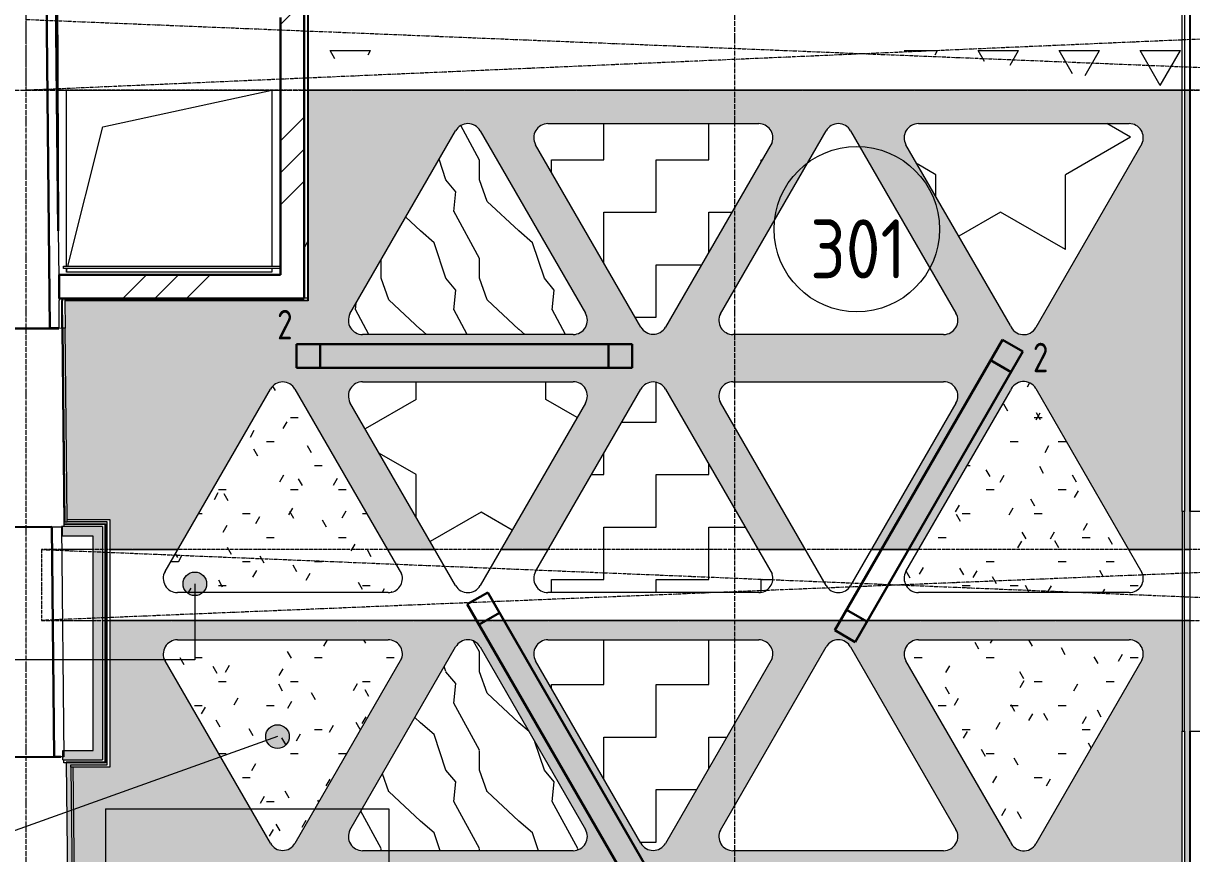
# Model space of a CAD drawing. Header units: millimetres. Extents: x -10438 to 68527, y -5058 to 44223.
# Drawn here: x -13 to 4934, y 5063 to 8579 of the extents above; entities that cross this region are included whole.
import ezdxf

# ---------------------------------------------------------------- set-up
doc = ezdxf.new("R2010")
doc.units = ezdxf.units.MM
for name, pattern in [('ADSK_Линия сетки', [25, 20, -2.5, 0, -2.5]), ('ADSK_Штрих_ш3 п1_5', [4.5, 3, -1.5]), ('ADSK_Штрихпунктирная 2 точки_ш15 п1_5 п1_5 п1_5', [19.5, 15, -1.5, 0, -1.5, 0, -1.5])]:
    doc.linetypes.add(name, pattern=pattern)
for name, color, linetype, lineweight in [('Аннотация', 7, 'Continuous', 20), ('Каркас', 7, 'Continuous', 18), ('Марки', 7, 'Continuous', 20), ('Марки помещений', 7, 'Continuous', 20), ('Обобщенные модели', 7, 'Continuous', 18), ('Оси', 7, 'Continuous', 9), ('Отметки', 7, 'Continuous', 9), ('Потолки', 7, 'Continuous', 9), ('Потолки штриховка', 7, 'Continuous', 9), ('Стены внутренние', 7, 'Continuous', 18), ('Стены наружные', 7, 'Continuous', 18), ('Стены несущие', 7, 'Continuous', 30), ('Стены отделка', 7, 'Continuous', 30), ('Стены штриховка', 7, 'Continuous', 9)]:
    doc.layers.add(name, color=color, linetype=linetype, lineweight=lineweight)
doc.layers.add('Линии', color=7, linetype='Continuous', lineweight=9, true_color=0x00a600)
doc.styles.add('GOST Common_1', font='GOST_Common.ttf', dxfattribs={"width": 0.9, "height": 250})
doc.styles.add('GOST Common_4', font='GOST_Common.ttf', dxfattribs={"width": 0.8, "height": 350})
pattern_1 = [(45, (0, 0), (-381.66, 381.66), []), (45, (134.94, 0), (0, 763.322), []), (45, (-134.94, 0), (0, 763.322), [])]
pattern_2 = [(0, (0, 0), (406.4, 101.6), [33.528, -271.272, 33.528, -271.272, -1625.6]), (0, (0, 0), (406.4, 101.6), [-609.6, 33.528, -576.072, 33.528, -271.272, -711.2]), (0, (0, 0), (406.4, 101.6), [-1524, 33.528, -169.672, 33.528, -474.472]), (120, (152.4, 50.8), (-291.1882, 301.1527), [33.528, -271.272, 33.528, -271.272, -1625.6]), (120, (152.4, 50.8), (-291.1882, 301.1527), [-609.6, 33.528, -576.072, 33.528, -271.272, -711.2]), (120, (152.4, 50.8), (-291.1882, 301.1527), [-1524, 33.528, -169.672, 33.528, -474.472]), (240, (203.2, 254), (-115.2118, -402.7527), [33.528, -271.272, 33.528, -271.272, -1625.6]), (240, (203.2, 254), (-115.2118, -402.7527), [-609.6, 33.528, -576.072, 33.528, -271.272, -711.2]), (240, (203.2, 254), (-115.2118, -402.7527), [-1524, 33.528, -169.672, 33.528, -474.472])]
pattern_3 = [(0, (0, 0), (222.25, 222.25), [222.25, -222.25]), (90, (222.25, 0), (-222.25, 222.25), [222.25, -222.25])]
pattern_4 = [(108.435, (108.29, 0), (-416.5009, 832.9995), [158.051, -1159.038]), (139.399, (58.31, 149.94), (-2499.01064, 2082.48679), [76.799, -3763.143]), (136.848, (416.5, 199.92), (-6247.540257, 5830.95774), [182.691, -8951.868]), (109.983, (283.22, 324.87), (-1249.49393, 3332.00266), [97.5, -4777.508]), (90, (249.9, 0), (-416.5, 416.5), [83.3, -333.2]), (118.443, (249.9, 83.3), (2915.50714, -5414.4963), [227.365, -11140.87]), (84.289, (141.61, 283.22), (-416.5263, -3748.49687), [83.716, -4102.058]), (129.806, (149.94, 366.52), (1666.0152, -2082.4865), [65.059, -3187.91])]

# ---------------------------------------------------------------- blocks, each defined once
blk = doc.blocks.new('GM_Отверстие прямоугольное _в плите_ - Отверстие-7235603-План потолков 3-го этажа')
at = {"layer": 'Обобщенные модели'}
for p, q in [((-435, -360), (-435, 385)), ((-435, 385), (435, 385)), ((-435, -360), (-435, 385)), ((-281, 231), (435, 385)), ((435, 385), (435, -360)), ((435, 385), (435, -360)), ((-428.75, -360), (-281, 231)), ((-435, -385), (-435, -370)), ((-435, -385), (-431.25, -370)), ((-435, -385), (-435, -370)), ((435, -385), (-435, -385)), ((435, -385), (-435, -385)), ((435, -370), (435, -385)), ((435, -370), (435, -385))]:
    blk.add_line(p, q, dxfattribs=at)
blk = doc.blocks.new('ADSK_Марка_Помещение_ОдноЗначение - Номер-159740-План потолков 3-го этажа')
at = {"layer": 'Марки помещений'}
blk.add_circle((0, 0), 3.5, dxfattribs=at)
blk = doc.blocks.new('ADSK_Марка_Потолок - ADSK_Марка и Смещение от уровня-155896-План потолков 2-го этажа')
at = {"layer": 'Марки'}
for p, q in [((-6, 4.5), (-6, 0)), ((-6, 4.5), (6, 4.5)), ((6, 4.5), (6, 0)), ((-6, 0), (6, 0))]:
    blk.add_line(p, q, dxfattribs=at)

msp = doc.modelspace()

# ---------------------------------------------------------------- hatches: boundary and pattern name
at = {"layer": 'Отметки'}
h = msp.add_hatch(color=256, dxfattribs=at)
edge = h.paths.add_edge_path()
edge.add_arc((713.373, 6205.398), 50, 0, 360)
h = msp.add_hatch(color=256, dxfattribs=at)
edge = h.paths.add_edge_path()
edge.add_arc((1063.274, 5558.596), 50, 0, 360)
at = {"layer": 'Потолки штриховка', "lineweight": 18, "true_color": 0x787878}
h = msp.add_hatch(dxfattribs=at)
h.set_pattern_fill('FP_51', color=8, style=0, pattern_type=2)
h.set_pattern_definition([(60, (0, 0), (-171.45, 296.96), [171.45, -171.45]), (120, (0, 0), (-342.9, 6e-05), [171.45, -171.45]), (0, (-85.72, 148.48), (171.45, 296.96), [171.45, -171.45])])
h.paths.add_polyline_path([(4926.531, 8296.656), (4926.531, 8595), (4903.531, 8595), (4903.531, 8299.83)])
h.paths.add_polyline_path([(4893.531, 8301.211), (4893.531, 8595), (2764.835, 8595), (4731.832, 8323.527)])
h.paths.add_polyline_path([(1192.865, 8415.849), (2764.835, 8595), (1192.865, 8595), (1192.865, 8593.645)])
at = {"layer": 'Потолки штриховка', "lineweight": 18}
h = msp.add_hatch(dxfattribs=at)
h.set_pattern_fill('FP_24', color=256, style=0, pattern_type=2)
h.set_pattern_definition([(0, (0, 762), (762, 76.2), [7.62, -373.38, 7.62, -373.38]), (0, (76.2, 91.44), (762, 76.2), [7.62, -220.98, 7.62, -525.78]), (0, (152.4, 106.68), (762, 76.2), [7.62, -68.58, 7.62, -678.18]), (0, (457.2, 60.96), (762, 76.2), [7.62, -220.98, 7.62, -525.78]), (0, (533.4, 45.72), (762, 76.2), [7.62, -68.58, 7.62, -678.18])])
h.paths.add_polyline_path([(4928.531, 551.098), (4926.531, 553.098), (4926.531, 551.098)])
h.paths.add_polyline_path([(221.227, 553.098), (239.105, 553.098), (239.074, 556.098), (221.073, 556.098), (221.103, 553.098)])
h.paths.add_polyline_path([(1118.16, 553.098), (4893.531, 553.098), (4893.263, 556.098), (249.074, 556.098), (249.229, 553.098), (1033.325, 553.098)])
h.paths.add_polyline_path([(4903.531, 553.098), (4926.531, 553.098), (4926.531, 1644.358), (4903.531, 1644.358), (4903.531, 556.098)])
h.paths.add_polyline_path([(221.227, 566.098), (238.97, 566.098), (227.835, 1644.358), (209.833, 1644.358), (220.969, 566.098)])
h.paths.add_polyline_path([(1118.16, 566.098), (4893.531, 566.098), (4893.531, 1644.358), (237.835, 1644.358), (249.229, 566.098), (1092.273, 566.098)])
h.paths.add_polyline_path([(4224.766, 703.005), (4206.307, 705.499), (4192.035, 711.615), (4180.035, 720.966), (4170.838, 732.965), (4166.03, 742.234), (3723.965, 1507.316), (3718.282, 1521.809), (3717.125, 1541.529), (3718.752, 1552.679), (3724.873, 1566.993), (3734.459, 1579.259), (3746.869, 1588.657), (3761.274, 1594.56), (3776.71, 1596.573), (4669.076, 1596.573), (4683.991, 1594.689), (4697.97, 1589.156), (4710.292, 1580.129), (4719.719, 1568.738), (4726.124, 1555.137), (4728.945, 1540.37), (4728.006, 1525.366), (4723.366, 1511.066), (4271.191, 728.862), (4265.197, 720.966), (4253.388, 711.615), (4239.621, 705.499)])
h.paths.add_polyline_path([(2315.083, 703.653), (1423.28, 703.69), (1408.099, 705.642), (1393.907, 711.373), (1381.627, 720.508), (1370.951, 734.935), (1365.824, 746.433), (1363.33, 761.534), (1364.738, 776.775), (1372.058, 794.802), (1817.461, 1566.564), (1825.78, 1577.741), (1840.895, 1588.93), (1848.903, 1592.953), (1862.461, 1596.167), (1876.394, 1596.167), (1889.952, 1592.953), (1902.403, 1586.699), (1913.076, 1577.741), (1925.365, 1559.683), (2367.234, 793.965), (2373.247, 779.443), (2375.296, 763.859), (2373.243, 748.277), (2367.227, 733.756), (2357.658, 721.287), (2345.188, 711.72), (2330.666, 705.705), (2315.359, 703.69)])
h.paths.add_polyline_path([(3883.544, 703.653), (2991.741, 703.69), (2976.56, 705.642), (2962.368, 711.373), (2950.088, 720.508), (2939.413, 734.935), (2934.285, 746.433), (2931.791, 761.534), (2934.285, 779.766), (2940.036, 793.965), (3385.922, 1566.564), (3394.241, 1577.741), (3404.914, 1586.699), (3417.364, 1592.953), (3430.922, 1596.167), (3444.856, 1596.167), (3458.413, 1592.953), (3470.864, 1586.699), (3481.537, 1577.741), (3489.855, 1566.564), (3935.695, 793.965), (3941.708, 779.443), (3943.757, 763.859), (3941.704, 748.277), (3935.688, 733.756), (3926.119, 721.287), (3913.649, 711.72), (3899.127, 705.705), (3883.821, 703.69)])
h.paths.add_polyline_path([(1092.273, 705.103), (1078.312, 705.132), (1064.735, 708.387), (1052.279, 714.691), (1041.616, 723.703), (1033.325, 734.935), (587.042, 1507.316), (581.36, 1521.809), (580.203, 1541.529), (581.829, 1552.679), (587.95, 1566.993), (597.536, 1579.259), (609.946, 1588.657), (624.351, 1594.56), (639.788, 1596.573), (1532.154, 1596.573), (1546.292, 1594.883), (1559.635, 1589.908), (1571.428, 1581.929), (1581.009, 1571.395), (1588.854, 1555.111), (1591.616, 1541.529), (1591.873, 1530.911), (1588.854, 1516.996), (1137.383, 734.719), (1129.045, 723.521), (1118.16, 714.461), (1105.862, 708.301)])
h.paths.add_polyline_path([(2660.734, 705.103), (2646.773, 705.132), (2633.197, 708.387), (2620.74, 714.691), (2610.077, 723.703), (2601.786, 734.935), (2155.504, 1507.316), (2149.821, 1521.809), (2148.664, 1541.529), (2150.29, 1552.679), (2156.411, 1566.993), (2165.997, 1579.259), (2178.408, 1588.657), (2192.813, 1594.56), (2208.249, 1596.573), (3100.615, 1596.573), (3114.754, 1594.883), (3128.096, 1589.908), (3139.889, 1581.929), (3149.47, 1571.395), (3157.315, 1555.111), (3160.077, 1541.529), (3160.335, 1530.911), (3156.299, 1515.234), (2705.844, 734.719), (2697.506, 723.521), (2686.806, 714.553), (2674.323, 708.301)])
h.paths.add_polyline_path([(3647.731, 1944.358), (3757.783, 1944.358), (4172.966, 2664.283), (4183.014, 2675.506), (4195.541, 2683.873), (4209.757, 2688.855), (4224.766, 2690.14), (4239.621, 2687.646), (4253.388, 2681.531), (4265.197, 2672.179), (4274.305, 2660.181), (4687.424, 1944.358), (4893.531, 1944.358), (4893.531, 3725.533), (4728.903, 3725.533), (4728.006, 3711.204), (4723.366, 3696.904), (4271.191, 2914.701), (4265.197, 2906.805), (4253.388, 2897.453), (4239.621, 2891.337), (4224.766, 2888.844), (4206.307, 2891.337), (4192.035, 2897.453), (4180.035, 2906.805), (4170.838, 2918.803), (4166.03, 2928.072), (3723.965, 3693.155), (3718.282, 3707.648), (3716.505, 3725.533), (3505.361, 3725.533), (3935.695, 2979.803), (3941.708, 2965.281), (3943.757, 2949.698), (3941.704, 2934.115), (3935.688, 2919.595), (3926.119, 2907.126), (3913.649, 2897.558), (3899.127, 2891.544), (3883.544, 2889.492), (2991.741, 2889.528), (2976.56, 2891.481), (2962.368, 2897.211), (2950.088, 2906.347), (2939.413, 2920.774), (2934.285, 2932.271), (2931.791, 2947.372), (2934.285, 2965.605), (2940.036, 2979.803), (3370.415, 3725.533), (3160.122, 3725.533), (3160.335, 3716.75), (3157.315, 3702.834), (2705.844, 2920.557), (2697.506, 2909.36), (2686.806, 2900.392), (2674.323, 2894.14), (2660.734, 2890.942), (2646.773, 2890.971), (2633.197, 2894.225), (2620.74, 2900.529), (2610.077, 2909.541), (2601.786, 2920.774), (2155.504, 3693.155), (2149.821, 3707.648), (2147.765, 3725.533), (1936.9, 3725.533), (2367.234, 2979.803), (2373.247, 2965.281), (2375.296, 2949.698), (2373.243, 2934.115), (2367.227, 2919.595), (2357.658, 2907.126), (2345.188, 2897.558), (2330.666, 2891.544), (2315.083, 2889.492), (1423.28, 2889.528), (1408.099, 2891.481), (1393.907, 2897.211), (1381.627, 2906.347), (1370.951, 2920.774), (1365.824, 2932.271), (1363.33, 2947.372), (1364.738, 2962.613), (1369.958, 2977.001), (1801.954, 3725.533), (1591.66, 3725.533), (1591.873, 3716.75), (1588.854, 3702.834), (1137.383, 2920.557), (1129.045, 2909.36), (1118.16, 2900.299), (1105.862, 2894.14), (1092.273, 2890.942), (1078.312, 2890.971), (1064.735, 2894.225), (1052.279, 2900.529), (1041.616, 2909.541), (1030.531, 2925.609), (587.042, 3693.155), (581.36, 3707.648), (579.582, 3725.533), (216.341, 3725.533), (225.771, 2812.499), (352.429, 2812.499), (352.429, 1944.358), (620.861, 1944.358), (1033.485, 2658.426), (1041.616, 2669.442), (1052.279, 2678.454), (1064.735, 2684.758), (1078.312, 2688.013), (1092.273, 2688.042), (1105.862, 2684.844), (1118.509, 2678.454), (1129.045, 2669.624), (1140.812, 2652.484), (1549.489, 1944.358), (1749.489, 1944.358), (1369.958, 2601.983), (1364.738, 2616.371), (1363.33, 2631.611), (1365.824, 2646.713), (1372.058, 2660.691), (1381.627, 2672.637), (1393.907, 2681.772), (1408.099, 2687.503), (1423.28, 2689.492), (2315.083, 2689.491), (2330.666, 2687.44), (2345.188, 2681.425), (2357.658, 2671.858), (2367.715, 2658.21), (2373.247, 2644.839), (2375.296, 2629.286), (2373.243, 2613.693), (2367.269, 2599.161), (1989.366, 1944.358), (2189.322, 1944.358), (2601.946, 2658.426), (2610.077, 2669.442), (2620.74, 2678.454), (2633.553, 2684.844), (2646.773, 2688.013), (2660.734, 2688.042), (2674.494, 2684.758), (2686.806, 2678.592), (2697.506, 2669.624), (2709.274, 2652.484), (3117.95, 1944.358), (3317.95, 1944.358), (2938.419, 2601.983), (2933.199, 2616.371), (2931.791, 2631.611), (2934.285, 2646.713), (2940.519, 2660.691), (2950.088, 2672.637), (2962.368, 2681.772), (2976.56, 2687.503), (2991.741, 2689.492), (3883.544, 2689.491), (3899.127, 2687.44), (3913.649, 2681.425), (3926.119, 2671.858), (3935.73, 2659.287), (3941.708, 2644.839), (3943.757, 2629.286), (3941.708, 2613.703), (3935.73, 2599.161), (3557.827, 1944.358)])
h.paths.add_polyline_path([(342.429, 1944.358), (342.429, 2802.499), (215.874, 2802.499), (206.341, 3725.533), (188.34, 3725.533), (197.955, 2794.499), (332.429, 2794.499), (332.429, 2792.499), (334.429, 2792.499), (334.429, 1944.358)])
h.paths.add_polyline_path([(4903.531, 1944.358), (4926.531, 1944.358), (4926.531, 3725.533), (4903.531, 3725.533), (4903.531, 1959.626)])
h.paths.add_polyline_path([(1840.895, 4050.533), (2149.057, 4050.533), (2149.821, 4057.174), (2155.504, 4071.667), (2601.946, 4844.265), (2610.077, 4855.281), (2621.012, 4864.43), (2633.197, 4870.597), (2646.773, 4873.852), (2660.734, 4873.881), (2674.323, 4870.683), (2686.806, 4864.43), (2697.506, 4855.463), (2705.969, 4844.048), (3157.315, 4061.988), (3160.335, 4050.533), (3363.926, 4050.533), (2938.419, 4787.821), (2933.199, 4802.209), (2931.791, 4817.45), (2934.285, 4832.551), (2940.519, 4846.529), (2950.088, 4858.475), (2962.368, 4867.611), (2976.56, 4873.341), (2991.741, 4875.33), (3883.544, 4875.33), (3900.401, 4872.751), (3913.649, 4867.264), (3926.119, 4857.696), (3935.73, 4845.125), (3941.708, 4830.677), (3943.757, 4815.124), (3941.708, 4799.541), (3935.73, 4784.999), (3511.852, 4050.533), (3717.519, 4050.533), (3718.282, 4057.174), (3723.965, 4071.667), (4172.966, 4850.122), (4183.014, 4861.345), (4195.541, 4869.711), (4209.757, 4874.694), (4224.766, 4875.979), (4239.621, 4873.485), (4253.388, 4867.369), (4265.197, 4858.017), (4274.305, 4846.019), (4723.366, 4067.918), (4728.945, 4050.533), (4893.531, 4050.533), (4893.531, 6050.533), (352.891, 6050.533), (352.891, 5429.534), (198.743, 5429.534), (212.985, 4050.533), (580.596, 4050.533), (581.36, 4057.174), (587.042, 4071.667), (1033.485, 4844.265), (1041.616, 4855.281), (1052.279, 4864.293), (1064.735, 4870.597), (1078.312, 4873.852), (1092.273, 4873.881), (1105.862, 4870.683), (1118.345, 4864.43), (1129.045, 4855.463), (1137.508, 4844.048), (1588.854, 4061.988), (1591.873, 4050.533)])
h.paths.add_polyline_path([(202.984, 4050.533), (188.743, 5439.534), (342.891, 5439.534), (342.891, 6050.533), (334.891, 6050.533), (334.891, 5449.534), (332.891, 5449.534), (332.891, 5447.534), (170.556, 5447.534), (184.983, 4050.533), (196.975, 4050.533)])
h.paths.add_polyline_path([(4926.531, 4050.533), (4926.531, 6050.533), (4903.531, 6050.533), (4903.531, 4050.533)])
h.paths.add_polyline_path([(4224.766, 5074.682), (4206.307, 5077.176), (4192.035, 5083.292), (4180.035, 5092.643), (4170.838, 5104.642), (4166.03, 5113.911), (3723.965, 5878.993), (3718.191, 5894.278), (3716.505, 5908.952), (3718.752, 5924.356), (3724.873, 5938.67), (3734.459, 5950.936), (3746.869, 5960.334), (3761.274, 5966.237), (3776.71, 5968.25), (4669.076, 5968.25), (4683.991, 5966.366), (4697.97, 5960.833), (4710.134, 5951.998), (4719.719, 5940.416), (4726.124, 5926.814), (4728.945, 5912.047), (4728.006, 5897.043), (4723.366, 5882.743), (4271.191, 5100.539), (4265.197, 5092.643), (4253.388, 5083.292), (4239.621, 5077.176)])
h.paths.add_polyline_path([(2315.083, 5075.33), (1423.28, 5075.367), (1408.099, 5077.319), (1393.907, 5083.05), (1381.627, 5092.185), (1370.951, 5106.612), (1365.824, 5118.11), (1363.33, 5133.211), (1365.824, 5151.443), (1371.575, 5165.642), (1817.461, 5938.241), (1825.78, 5949.418), (1840.895, 5960.607), (1848.903, 5964.63), (1862.461, 5967.844), (1876.394, 5967.844), (1889.952, 5964.63), (1902.403, 5958.376), (1913.076, 5949.418), (1925.365, 5931.36), (2367.234, 5165.642), (2373.247, 5151.12), (2375.296, 5135.536), (2373.243, 5119.954), (2367.227, 5105.433), (2357.658, 5092.964), (2345.188, 5083.397), (2330.666, 5077.382), (2315.359, 5075.367)])
h.paths.add_polyline_path([(3883.544, 5075.33), (2991.741, 5075.367), (2976.56, 5077.319), (2962.368, 5083.05), (2950.088, 5092.185), (2940.519, 5104.131), (2934.285, 5118.11), (2931.791, 5133.211), (2934.285, 5151.443), (2938.419, 5162.84), (3385.922, 5938.241), (3394.241, 5949.418), (3408.812, 5960.334), (3417.364, 5964.63), (3430.922, 5967.844), (3444.856, 5967.844), (3458.413, 5964.63), (3470.864, 5958.376), (3481.537, 5949.418), (3493.826, 5931.36), (3935.695, 5165.642), (3941.708, 5151.12), (3943.757, 5135.536), (3941.704, 5119.954), (3935.688, 5105.433), (3926.119, 5092.964), (3913.649, 5083.397), (3899.127, 5077.382), (3883.821, 5075.367)])
h.paths.add_polyline_path([(1092.273, 5076.78), (1078.312, 5076.809), (1064.735, 5080.064), (1052.279, 5086.368), (1041.616, 5095.38), (1033.325, 5106.612), (587.042, 5878.993), (581.36, 5893.486), (579.582, 5908.952), (581.829, 5924.356), (587.95, 5938.67), (597.536, 5950.936), (609.946, 5960.334), (624.351, 5966.237), (639.788, 5968.25), (1532.154, 5968.25), (1546.292, 5966.56), (1559.635, 5961.585), (1571.428, 5953.606), (1581.009, 5943.072), (1588.854, 5926.788), (1591.528, 5916.823), (1591.873, 5902.588), (1587.837, 5886.911), (1137.383, 5106.396), (1129.045, 5095.198), (1118.16, 5086.138), (1105.862, 5079.978), (1092.396, 5076.809)])
h.paths.add_polyline_path([(2660.734, 5076.78), (2646.773, 5076.809), (2633.197, 5080.064), (2620.74, 5086.368), (2610.077, 5095.38), (2601.786, 5106.612), (2155.504, 5878.993), (2149.821, 5893.486), (2148.043, 5908.952), (2150.29, 5924.356), (2156.411, 5938.67), (2165.997, 5950.936), (2178.408, 5960.334), (2192.813, 5966.237), (2208.249, 5968.25), (3100.615, 5968.25), (3114.754, 5966.56), (3128.096, 5961.585), (3139.889, 5953.606), (3149.47, 5943.072), (3157.315, 5926.788), (3159.989, 5916.823), (3159.989, 5900.996), (3157.315, 5888.673), (2705.844, 5106.396), (2697.506, 5095.198), (2686.806, 5086.23), (2674.323, 5079.978), (2660.857, 5076.809)])
h.paths.add_polyline_path([(1729.58, 6350.533), (1369.958, 6973.66), (1364.738, 6988.048), (1363.33, 7003.288), (1365.824, 7018.39), (1372.058, 7032.368), (1381.627, 7044.314), (1393.907, 7053.449), (1408.099, 7059.18), (1423.28, 7061.169), (2315.082, 7061.169), (2330.666, 7059.117), (2345.188, 7053.103), (2357.658, 7043.535), (2367.715, 7029.887), (2373.247, 7016.516), (2375.296, 7000.963), (2373.243, 6985.37), (2367.269, 6970.838), (2009.276, 6350.533), (2209.255, 6350.533), (2601.946, 7030.103), (2610.077, 7041.119), (2621.012, 7050.269), (2633.197, 7056.435), (2646.773, 7059.69), (2660.857, 7059.69), (2674.494, 7056.435), (2686.97, 7050.131), (2697.506, 7041.301), (2709.274, 7024.161), (3098.041, 6350.533), (3298.041, 6350.533), (2938.419, 6973.66), (2933.199, 6988.048), (2931.791, 7003.288), (2934.285, 7018.39), (2940.519, 7032.368), (2950.088, 7044.314), (2962.368, 7053.449), (2976.56, 7059.18), (2991.741, 7061.169), (3883.543, 7061.169), (3899.127, 7059.117), (3913.649, 7053.103), (3926.119, 7043.535), (3935.73, 7030.964), (3941.708, 7016.516), (3943.757, 7000.963), (3941.708, 6985.38), (3935.695, 6970.778), (3577.737, 6350.533), (3777.716, 6350.533), (4172.966, 7035.96), (4183.014, 7047.183), (4195.541, 7055.55), (4209.757, 7060.532), (4224.766, 7061.817), (4239.621, 7059.323), (4253.388, 7053.208), (4265.197, 7043.856), (4274.305, 7031.858), (4667.514, 6350.533), (4893.531, 6350.533), (4893.531, 8295), (1192.865, 8295), (1192.865, 7405), (1190.865, 7405), (1190.865, 7403), (163.361, 7403), (173.023, 6477.445), (352.891, 6477.445), (352.891, 6350.533), (640.794, 6350.533), (1033.485, 7030.103), (1041.616, 7041.119), (1052.55, 7050.269), (1064.735, 7056.435), (1078.312, 7059.69), (1092.396, 7059.69), (1105.862, 7056.521), (1118.509, 7050.131), (1129.045, 7041.301), (1140.812, 7024.161), (1529.58, 6350.533), (1588.854, 6350.533)])
h.paths.add_polyline_path([(342.891, 6350.533), (342.891, 6467.445), (163.023, 6467.445), (153.237, 7403), (150.361, 7403), (160.229, 6459.445), (332.891, 6458.772), (332.891, 6457.445), (334.891, 6457.445), (334.891, 6350.533)])
h.paths.add_polyline_path([(4903.531, 6350.533), (4926.531, 6350.533), (4926.531, 8295), (4903.531, 8295), (4903.531, 6360.421)])
h.paths.add_polyline_path([(4224.766, 7260.521), (4206.307, 7263.014), (4192.035, 7269.13), (4180.035, 7278.482), (4170.838, 7290.48), (4166.03, 7299.749), (3723.965, 8064.832), (3718.282, 8079.325), (3716.505, 8094.791), (3718.752, 8110.195), (3724.873, 8124.508), (3734.459, 8136.774), (3746.869, 8146.172), (3761.274, 8152.075), (3776.71, 8154.088), (4669.076, 8154.088), (4683.991, 8152.204), (4697.97, 8146.671), (4710.134, 8137.836), (4719.719, 8126.254), (4726.124, 8112.652), (4728.945, 8097.886), (4728.006, 8082.881), (4723.366, 8068.581), (4271.191, 7286.378), (4265.197, 7278.482), (4253.388, 7269.13), (4239.621, 7263.014)])
h.paths.add_polyline_path([(3883.544, 7261.169), (2991.741, 7261.205), (2976.56, 7263.158), (2962.368, 7268.888), (2950.088, 7278.024), (2939.413, 7292.451), (2934.285, 7303.948), (2931.791, 7319.049), (2933.199, 7334.29), (2940.036, 7351.48), (3385.922, 8124.079), (3394.241, 8135.257), (3404.914, 8144.214), (3417.364, 8150.469), (3430.922, 8153.682), (3444.856, 8153.682), (3458.413, 8150.469), (3470.864, 8144.214), (3481.537, 8135.257), (3493.826, 8117.198), (3935.695, 7351.48), (3941.708, 7336.958), (3943.757, 7321.375), (3941.704, 7305.792), (3935.688, 7291.272), (3926.119, 7278.803), (3913.649, 7269.235), (3899.127, 7263.221), (3883.821, 7261.205)])
h.paths.add_polyline_path([(2315.083, 7261.169), (1423.28, 7261.205), (1408.099, 7263.158), (1393.907, 7268.888), (1381.627, 7278.024), (1372.058, 7289.97), (1365.824, 7303.948), (1363.33, 7319.049), (1364.738, 7334.29), (1369.958, 7348.678), (1817.461, 8124.079), (1825.78, 8135.257), (1840.895, 8146.446), (1851.612, 8151.111), (1862.461, 8153.682), (1876.394, 8153.682), (1889.952, 8150.469), (1902.403, 8144.214), (1913.076, 8135.257), (1925.365, 8117.198), (2367.234, 7351.48), (2373.247, 7336.958), (2375.296, 7321.375), (2373.243, 7305.792), (2367.227, 7291.272), (2357.658, 7278.803), (2345.188, 7269.235), (2330.666, 7263.221), (2315.359, 7261.205)])
h.paths.add_polyline_path([(2660.734, 7262.619), (2646.773, 7262.648), (2633.197, 7265.902), (2620.74, 7272.206), (2610.077, 7281.218), (2601.786, 7292.451), (2155.504, 8064.832), (2149.821, 8079.325), (2148.043, 8094.791), (2150.29, 8110.195), (2156.411, 8124.508), (2165.997, 8136.774), (2178.408, 8146.172), (2192.813, 8152.075), (2208.249, 8154.088), (3100.615, 8154.088), (3114.754, 8152.398), (3128.096, 8147.423), (3139.889, 8139.444), (3149.47, 8128.91), (3157.315, 8112.626), (3159.989, 8102.662), (3160.335, 8088.427), (3157.315, 8074.511), (2705.844, 7292.234), (2697.506, 7281.037), (2686.806, 7272.069), (2674.323, 7265.817), (2660.857, 7262.648)])
h.paths.add_polyline_path([(148.36, 7403), (149.556, 7403.796), (148.34, 7405)])
h = msp.add_hatch(dxfattribs=at)
h.set_pattern_fill('FP_61', color=256, style=0, pattern_type=2)
h.set_pattern_definition(pattern_4)
h.paths.add_polyline_path([(2315.083, 7261.169), (2330.666, 7263.221), (2345.188, 7269.235), (2357.658, 7278.803), (2367.715, 7292.451), (2373.247, 7305.822), (2375.296, 7321.375), (2373.247, 7336.958), (2367.234, 7351.48), (1921.394, 8124.079), (1913.076, 8135.257), (1902.403, 8144.214), (1889.952, 8150.469), (1876.394, 8153.682), (1862.461, 8153.682), (1848.903, 8150.469), (1836.452, 8144.214), (1825.78, 8135.257), (1817.461, 8124.079), (1369.958, 7348.678), (1364.738, 7334.29), (1363.33, 7319.049), (1365.824, 7303.948), (1372.058, 7289.97), (1381.627, 7278.024), (1393.907, 7268.888), (1408.099, 7263.158), (1423.28, 7261.205), (1840.895, 7261.188)])
h = msp.add_hatch(dxfattribs=at)
h.set_pattern_fill('FP_65', color=256, style=0, pattern_type=2)
h.set_pattern_definition(pattern_3)
h.paths.add_polyline_path([(2660.734, 7262.619), (2674.323, 7265.817), (2686.806, 7272.069), (2697.506, 7281.037), (2705.969, 7292.451), (3157.315, 8074.511), (3160.335, 8088.427), (3159.989, 8102.662), (3156.299, 8116.415), (3149.47, 8128.91), (3139.889, 8139.444), (3128.096, 8147.423), (3114.754, 8152.398), (3100.615, 8154.088), (2208.249, 8154.088), (2192.813, 8152.075), (2178.408, 8146.172), (2165.997, 8136.774), (2155.504, 8122.385), (2149.821, 8106.975), (2148.043, 8094.791), (2149.821, 8079.325), (2155.504, 8064.832), (2601.946, 7292.234), (2610.293, 7281.037), (2620.74, 7272.206), (2633.553, 7265.817), (2646.773, 7262.648)])
h = msp.add_hatch(dxfattribs=at)
h.set_pattern_fill('STARS', color=256, scale=100, angle=90, style=0)
h.paths.add_polyline_path([(4224.766, 7260.521), (4239.621, 7263.014), (4253.388, 7269.13), (4265.197, 7278.482), (4274.305, 7290.48), (4723.366, 8068.581), (4728.006, 8082.881), (4728.945, 8097.886), (4726.124, 8112.652), (4719.719, 8126.254), (4710.134, 8137.836), (4697.97, 8146.671), (4683.991, 8152.204), (4669.076, 8154.088), (3776.71, 8154.088), (3761.274, 8152.075), (3746.869, 8146.172), (3734.459, 8136.774), (3723.965, 8122.385), (3718.282, 8106.975), (3716.505, 8094.791), (3718.282, 8079.325), (3723.965, 8064.832), (4172.966, 7286.378), (4183.014, 7275.155), (4195.541, 7266.788), (4209.757, 7261.805)])
h = msp.add_hatch(dxfattribs=at)
h.set_pattern_fill('FP_44', color=256, style=0, pattern_type=2)
h.set_pattern_definition(pattern_2)
h.paths.add_polyline_path([(1532.154, 6168.25), (1546.292, 6169.94), (1559.635, 6174.914), (1571.428, 6182.894), (1581.009, 6193.428), (1588.854, 6209.711), (1591.528, 6219.676), (1591.873, 6233.911), (1588.854, 6247.827), (1137.383, 7030.103), (1129.045, 7041.301), (1118.16, 7050.361), (1105.862, 7056.521), (1092.273, 7059.719), (1078.312, 7059.69), (1064.735, 7056.435), (1052.279, 7050.131), (1041.616, 7041.119), (1033.325, 7029.887), (587.042, 6257.506), (581.36, 6243.013), (579.582, 6227.547), (581.829, 6212.143), (587.95, 6197.829), (597.536, 6185.564), (609.946, 6176.165), (624.351, 6170.263), (639.788, 6168.25), (1423.28, 6168.25)])
h = msp.add_hatch(dxfattribs=at)
h.set_pattern_fill('STARS', color=256, scale=100, angle=90, style=0)
h.paths.add_polyline_path([(1862.461, 6168.655), (1876.394, 6168.655), (1889.952, 6171.869), (1902.403, 6178.123), (1913.076, 6187.081), (1921.394, 6198.258), (2367.269, 6970.838), (2373.247, 6985.38), (2375.296, 7000.963), (2373.243, 7016.546), (2367.227, 7031.066), (2357.658, 7043.535), (2345.188, 7053.103), (2330.666, 7059.117), (2315.083, 7061.168), (1423.28, 7061.169), (1408.099, 7059.18), (1393.907, 7053.449), (1381.627, 7044.314), (1370.951, 7029.887), (1365.824, 7018.39), (1363.33, 7003.288), (1364.738, 6988.048), (1369.958, 6973.66), (1817.461, 6198.258), (1825.78, 6187.081), (1840.895, 6175.892), (1848.903, 6171.869)])
h = msp.add_hatch(dxfattribs=at)
h.set_pattern_fill('FP_45', color=256, style=0, pattern_type=2)
h.set_pattern_definition(pattern_3)
h.paths.add_polyline_path([(3100.615, 6168.25), (3114.754, 6169.94), (3128.096, 6174.914), (3139.889, 6182.894), (3149.47, 6193.428), (3157.315, 6209.711), (3159.989, 6219.676), (3159.989, 6235.503), (3157.315, 6247.827), (2705.844, 7030.103), (2697.506, 7041.301), (2686.806, 7050.269), (2674.323, 7056.521), (2660.734, 7059.719), (2646.773, 7059.69), (2633.197, 7056.435), (2620.74, 7050.131), (2610.077, 7041.119), (2601.786, 7029.887), (2155.504, 6257.506), (2149.821, 6243.013), (2148.043, 6227.547), (2150.29, 6212.143), (2156.411, 6197.829), (2165.997, 6185.564), (2178.408, 6176.165), (2192.813, 6170.263), (2208.249, 6168.25), (2991.741, 6168.25)])
h = msp.add_hatch(dxfattribs=at)
h.set_pattern_fill('FP_64', color=256, style=0, pattern_type=2)
h.set_pattern_definition(pattern_2)
h.paths.add_polyline_path([(4669.076, 6168.25), (4683.991, 6170.133), (4697.97, 6175.667), (4710.134, 6184.502), (4719.719, 6196.084), (4726.124, 6209.685), (4728.945, 6224.452), (4728.006, 6239.457), (4723.366, 6253.757), (4274.305, 7031.858), (4265.197, 7043.856), (4253.388, 7053.208), (4239.621, 7059.323), (4224.766, 7061.817), (4209.757, 7060.532), (4195.541, 7055.55), (4183.014, 7047.183), (4170.838, 7031.858), (4166.03, 7022.588), (3723.965, 6257.506), (3718.282, 6243.013), (3716.505, 6227.547), (3718.752, 6212.143), (3724.873, 6197.829), (3734.459, 6185.564), (3746.869, 6176.165), (3761.274, 6170.263), (3776.71, 6168.25), (4009.098, 6168.25)])
h = msp.add_hatch(dxfattribs=at)
h.set_pattern_fill('FP_64', color=256, style=0, pattern_type=2)
h.set_pattern_definition(pattern_2)
h.paths.add_polyline_path([(1092.273, 5076.78), (1106.033, 5080.064), (1118.345, 5086.23), (1129.336, 5095.59), (1137.508, 5106.612), (1588.854, 5888.673), (1591.873, 5902.588), (1591.528, 5916.823), (1587.837, 5930.576), (1581.009, 5943.072), (1571.428, 5953.606), (1559.635, 5961.585), (1546.292, 5966.56), (1532.154, 5968.25), (639.788, 5968.25), (624.351, 5966.237), (609.946, 5960.334), (597.536, 5950.936), (587.042, 5936.547), (581.36, 5921.137), (579.582, 5908.952), (581.36, 5893.486), (587.042, 5878.993), (1033.485, 5106.396), (1041.616, 5095.38), (1052.279, 5086.368), (1064.735, 5080.064), (1078.312, 5076.809)])
h = msp.add_hatch(dxfattribs=at)
h.set_pattern_fill('FP_61', color=256, style=0, pattern_type=2)
h.set_pattern_definition(pattern_4)
h.paths.add_polyline_path([(2315.083, 5075.33), (2330.666, 5077.382), (2345.188, 5083.397), (2357.658, 5092.964), (2367.715, 5106.612), (2373.247, 5119.984), (2375.296, 5135.536), (2373.247, 5151.12), (2367.234, 5165.642), (1921.394, 5938.241), (1913.076, 5949.418), (1902.403, 5958.376), (1889.952, 5964.63), (1876.394, 5967.844), (1862.461, 5967.844), (1848.903, 5964.63), (1836.452, 5958.376), (1825.78, 5949.418), (1817.461, 5938.241), (1369.958, 5162.84), (1364.738, 5148.452), (1363.33, 5133.211), (1365.824, 5118.11), (1372.058, 5104.131), (1381.627, 5092.185), (1393.907, 5083.05), (1408.099, 5077.319), (1423.28, 5075.367), (2208.249, 5075.335)])
h = msp.add_hatch(dxfattribs=at)
h.set_pattern_fill('FP_45', color=256, style=0, pattern_type=2)
h.set_pattern_definition(pattern_3)
h.paths.add_polyline_path([(2660.734, 5076.78), (2674.323, 5079.978), (2686.806, 5086.23), (2697.506, 5095.198), (2705.969, 5106.612), (3157.315, 5888.673), (3160.335, 5902.588), (3159.989, 5916.823), (3156.299, 5930.576), (3149.47, 5943.072), (3139.889, 5953.606), (3128.096, 5961.585), (3114.754, 5966.56), (3100.615, 5968.25), (2208.249, 5968.25), (2192.813, 5966.237), (2178.408, 5960.334), (2165.997, 5950.936), (2155.504, 5936.547), (2150.29, 5924.356), (2148.043, 5908.952), (2149.821, 5893.486), (2155.504, 5878.993), (2601.946, 5106.396), (2610.077, 5095.38), (2620.74, 5086.368), (2633.197, 5080.064), (2646.773, 5076.809)])
h = msp.add_hatch(dxfattribs=at)
h.set_pattern_fill('FP_47', color=256, style=0, pattern_type=2)
h.set_pattern_definition(pattern_2)
h.paths.add_polyline_path([(4224.766, 5074.682), (4239.621, 5077.176), (4253.388, 5083.292), (4265.197, 5092.643), (4274.305, 5104.642), (4723.366, 5882.743), (4728.006, 5897.043), (4728.945, 5912.047), (4726.124, 5926.814), (4719.719, 5940.416), (4710.134, 5951.998), (4697.97, 5960.833), (4683.991, 5966.366), (4669.076, 5968.25), (3776.71, 5968.25), (3761.274, 5966.237), (3746.869, 5960.334), (3734.459, 5950.936), (3723.965, 5936.547), (3718.282, 5921.137), (3716.505, 5908.952), (3718.282, 5893.486), (3723.965, 5878.993), (4172.966, 5100.539), (4183.014, 5089.316), (4195.541, 5080.95), (4209.757, 5075.967)])
at = {"layer": 'Стены внутренние', "lineweight": 9}
h = msp.add_hatch(dxfattribs=at)
h.set_pattern_fill('FP_1', color=256, style=0, pattern_type=2)
h.set_pattern_definition(pattern_1)
h.paths.add_polyline_path([(1175.865, 7513.542), (1175.865, 8703.542), (1075.865, 8703.542), (1075.865, 7513.542), (1118.16, 7513.542)])
h = msp.add_hatch(dxfattribs=at)
h.set_pattern_fill('FP_47', color=256, style=0, pattern_type=2)
h.set_pattern_definition(pattern_2)
h.paths.add_polyline_path([(1177.151, 7415), (1190.865, 7415), (1190.865, 8703.542), (1175.865, 8703.542), (1175.865, 7415)])
h = msp.add_hatch(dxfattribs=at)
h.set_pattern_fill('FP_1', color=256, style=0, pattern_type=2)
h.set_pattern_definition(pattern_1)
h.paths.add_polyline_path([(322.891, 7413.542), (1175.865, 7413.542), (1175.865, 7415), (1175.865, 7513.542), (139.565, 7513.542), (139.565, 7413.542), (169.431, 7413.542)])
at = {"layer": 'Стены внутренние'}
for points in [[(282.891, 6407.445), (322.891, 6407.445), (322.891, 6447.445), (153.311, 6447.185), (153.311, 6407.445), (169.431, 6407.445)], [(282.891, 5459.534), (322.891, 5459.534), (322.891, 6407.445), (282.891, 6407.445), (282.891, 5471.745)], [(155.023, 5459.534), (282.891, 5459.534), (282.891, 5499.534), (158.018, 5499.534), (158.29, 5473.222), (155.023, 5473.032), (155.023, 5472.032)]]:
    msp.add_hatch(color=256, dxfattribs=at).paths.add_polyline_path(points)

# ---------------------------------------------------------------- linework, layer by layer
at = {"layer": 'Каркас', "color": 8, "linetype": 'ADSK_Штрих_ш3 п1_5', "lineweight": 9, "true_color": 0x808080}
for p, q in [((132.462, 8295), (1075.865, 8295)), ((1192.865, 8295), (4893.531, 8295)), ((4903.531, 8295), (4926.531, 8295)), ((282.891, 6350.533), (149.229, 6350.533)), ((342.891, 6350.533), (334.697, 6350.533)), ((640.794, 6350.533), (352.891, 6350.533)), ((1729.58, 6350.533), (1529.58, 6350.533)), ((2209.255, 6350.533), (2009.276, 6350.533)), ((3298.041, 6350.533), (3098.041, 6350.533)), ((3777.716, 6350.533), (3577.737, 6350.533)), ((4893.531, 6350.533), (4667.514, 6350.533)), ((4926.531, 6350.533), (4903.531, 6350.533)), ((152.328, 6050.533), (282.891, 6050.533)), ((334.891, 6050.533), (342.891, 6050.533)), ((352.891, 6050.533), (4893.531, 6050.533)), ((4903.531, 6050.533), (4926.531, 6050.533))]:
    msp.add_line(p, q, dxfattribs=at)
at = {"layer": 'Линии', "color": 7, "linetype": 'ADSK_Штрихпунктирная 2 точки_ш15 п1_5 п1_5 п1_5'}
for p, q in [((7350.56, 8615.209), (-0.435, 8295)), ((-0.435, 8295), (-0.435, 8595)), ((-0.435, 8595), (7350.56, 8295)), ((7350.56, 8295), (-0.435, 8295)), ((64.272, 6350.533), (64.272, 6050.533)), ((64.272, 6350.533), (7339.344, 6050.533)), ((7339.344, 6350.533), (64.272, 6050.533)), ((7339.344, 6350.533), (64.272, 6350.533)), ((64.272, 6050.533), (7339.344, 6050.533))]:
    msp.add_line(p, q, dxfattribs=at)
at = {"layer": 'Линии', "color": 5, "lineweight": 30, "true_color": 0x0000ff}
for p, q in [((3422.387, 6008.535), (4132.179, 7238.411)), ((4132.179, 7238.411), (4218.79, 7188.426)), ((4218.79, 7188.426), (3508.998, 5958.549)), ((4082.194, 7151.8), (4168.805, 7101.815)), ((1953.499, 6169.182), (1866.888, 6119.197)), ((2663.291, 4939.306), (1953.499, 6169.182)), ((1866.888, 6119.197), (2576.68, 4889.321)), ((3558.983, 6045.16), (3472.372, 6095.146)), ((2003.484, 6082.571), (1916.873, 6032.586)), ((3508.998, 5958.549), (3422.387, 6008.535))]:
    msp.add_line(p, q, dxfattribs=at)
at = {"layer": 'Линии', "color": 1, "lineweight": 30, "true_color": 0xff0000}
for p, q in [((1144.453, 7120.087), (1144.453, 7220.087)), ((1144.453, 7220.087), (2564.453, 7220.087)), ((1244.453, 7120.087), (1244.453, 7220.087)), ((2464.453, 7220.087), (2464.453, 7120.087)), ((2564.453, 7220.087), (2564.453, 7120.087)), ((2564.453, 7120.087), (1144.453, 7120.087))]:
    msp.add_line(p, q, dxfattribs=at)
at = {"layer": 'Оси', "linetype": 'ADSK_Линия сетки'}
for p, q in [((-0.435, -4258.205), (-0.435, 44222.998)), ((2999.565, -4258.205), (2999.565, 44222.998)), ((-9638.275, 8295), (56004.853, 8295))]:
    msp.add_line(p, q, dxfattribs=at)
at = {"layer": 'Отметки', "lineweight": 20}
for p, q in [((713.373, 6205.398), (713.373, 5883.08)), ((713.373, 5883.08), (-1618.644, 5883.08)), ((1063.274, 5558.596), (-770.43, 4903.069))]:
    msp.add_line(p, q, dxfattribs=at)
at = {"layer": 'Отметки'}
for centre in [(713.373, 6205.398), (1063.274, 5558.596)]:
    msp.add_circle(centre, 50, dxfattribs=at)
at = {"layer": 'Потолки'}
for p, q in [((4893.531, 8295), (1192.865, 8295)), ((4926.531, 8295), (4903.531, 8295)), ((1369.958, 7348.678), (1817.461, 8124.079)), ((1921.394, 8124.079), (2367.269, 7351.5)), ((2208.249, 8154.088), (3100.615, 8154.088)), ((2938.419, 7348.678), (3385.922, 8124.079)), ((3489.855, 8124.079), (3935.73, 7351.5)), ((3776.71, 8154.088), (4669.076, 8154.088)), ((2601.786, 7292.451), (2155.504, 8064.832)), ((3157.315, 8074.511), (2705.844, 7292.234)), ((4166.03, 7299.749), (3723.965, 8064.832)), ((4723.366, 8068.581), (4274.305, 7290.48)), ((2315.083, 7261.169), (1423.28, 7261.169)), ((3883.544, 7261.169), (2991.741, 7261.169)), ((587.042, 6257.506), (1033.325, 7029.887)), ((1137.383, 7030.103), (1588.854, 6247.827)), ((1423.28, 7061.169), (2315.083, 7061.169)), ((2155.504, 6257.506), (2601.786, 7029.887)), ((2705.844, 7030.103), (3157.315, 6247.827)), ((2991.741, 7061.169), (3883.544, 7061.169)), ((4274.305, 7031.858), (4723.366, 6253.757)), ((3723.965, 6257.506), (4166.03, 7022.588)), ((1817.461, 6198.258), (1369.958, 6973.66)), ((2367.269, 6970.838), (1921.394, 6198.258)), ((3385.922, 6198.258), (2938.419, 6973.66)), ((3935.73, 6970.838), (3489.855, 6198.258)), ((334.697, 6350.533), (342.891, 6350.533)), ((352.891, 6350.533), (640.794, 6350.533)), ((1529.58, 6350.533), (1729.58, 6350.533)), ((2009.276, 6350.533), (2209.255, 6350.533)), ((3098.041, 6350.533), (3298.041, 6350.533)), ((3577.737, 6350.533), (3777.716, 6350.533)), ((4667.514, 6350.533), (4893.531, 6350.533)), ((4903.531, 6350.533), (4926.531, 6350.533)), ((1532.154, 6168.25), (639.788, 6168.25)), ((3100.615, 6168.25), (2208.249, 6168.25)), ((4669.076, 6168.25), (3776.71, 6168.25)), ((342.891, 6050.533), (334.891, 6050.533)), ((4893.531, 6050.533), (352.891, 6050.533)), ((4926.531, 6050.533), (4903.531, 6050.533)), ((639.788, 5968.25), (1532.154, 5968.25)), ((1369.958, 5162.84), (1817.461, 5938.241)), ((1921.394, 5938.241), (2367.269, 5165.662)), ((2208.249, 5968.25), (3100.615, 5968.25)), ((2938.419, 5162.84), (3385.922, 5938.241)), ((3489.855, 5938.241), (3935.73, 5165.662)), ((3776.71, 5968.25), (4669.076, 5968.25)), ((1588.854, 5888.673), (1137.383, 5106.396)), ((3157.315, 5888.673), (2705.844, 5106.396)), ((1033.325, 5106.612), (587.042, 5878.993)), ((2601.786, 5106.612), (2155.504, 5878.993)), ((4166.03, 5113.911), (3723.965, 5878.993)), ((4723.366, 5882.743), (4274.305, 5104.642)), ((2315.083, 5075.33), (1423.28, 5075.33)), ((3883.544, 5075.33), (2991.741, 5075.33))]:
    msp.add_line(p, q, dxfattribs=at)
for centre, radius, start, end in [((1869.428, 8094.088), 60, 29.990313, 150.009687), ((2208.249, 8093.875), 60.213, 90, 208.837922), ((3100.615, 8094.1), 59.989, 340.941267, 90), ((3437.889, 8094.088), 60, 29.990313, 150.009687), ((3776.71, 8093.875), 60.213, 90, 208.837922), ((4669.076, 8094.1), 59.989, 334.824834, 90), ((1423.28, 7321.194), 59.989, 152.731574, 270), ((2315.083, 7321.382), 60.213, 270, 29.990313), ((2991.741, 7321.194), 59.989, 152.731574, 270), ((3883.544, 7321.382), 60.213, 270, 29.990313), ((2653.877, 7322.226), 60, 209.751947, 330.009687), ((4222.338, 7320.471), 60, 200.204164, 330.009687), ((1085.416, 7000.112), 60, 29.990313, 150.248053), ((1423.28, 7001.144), 59.989, 90, 207.268426), ((2315.083, 7000.955), 60.213, 330.009687, 90), ((2653.877, 7000.112), 60, 29.990313, 150.248053), ((2991.741, 7001.144), 59.989, 90, 207.268426), ((3883.544, 7000.955), 60.213, 330.009687, 90), ((4222.338, 7001.866), 60, 29.990313, 159.795836), ((639.788, 6228.463), 60.213, 151.162078, 270), ((1532.154, 6228.238), 59.989, 270, 19.058733), ((2208.249, 6228.463), 60.213, 151.162078, 270), ((3100.615, 6228.238), 59.989, 270, 19.058733), ((3776.71, 6228.463), 60.213, 151.162078, 270), ((4669.076, 6228.238), 59.989, 270, 25.175166), ((1869.428, 6228.25), 60, 209.990313, 330.009687), ((3437.889, 6228.25), 60, 209.990313, 330.009687), ((639.788, 5908.036), 60.213, 90, 208.837922), ((1532.154, 5908.261), 59.989, 340.941267, 90), ((1869.428, 5908.25), 60, 29.990313, 150.009687), ((2208.249, 5908.036), 60.213, 90, 208.837922), ((3100.615, 5908.261), 59.989, 340.941267, 90), ((3437.889, 5908.25), 60, 29.990313, 150.009687), ((3776.71, 5908.036), 60.213, 90, 208.837922), ((4669.076, 5908.261), 59.989, 334.824834, 90), ((1423.28, 5135.355), 59.989, 152.731574, 270), ((2315.083, 5135.544), 60.213, 270, 29.990313), ((2991.741, 5135.355), 59.989, 152.731574, 270), ((3883.544, 5135.544), 60.213, 270, 29.990313), ((1085.416, 5136.387), 60, 209.751947, 330.009687), ((2653.877, 5136.387), 60, 209.751947, 330.009687), ((4222.338, 5134.633), 60, 200.204164, 330.009687)]:
    msp.add_arc(centre, radius, start, end, dxfattribs=at)
at = {"layer": 'Стены внутренние'}
for p, q in [((154.556, 7287.225), (163.023, 6467.445)), ((172.92, 6477.445), (164.556, 7287.273)), ((4893.531, 6511.56), (4893.531, 5581.56)), ((4903.531, 5581.56), (4903.531, 6511.56)), ((108.231, 6446.995), (108.221, 6447.995)), ((163.023, 6467.445), (173.023, 6467.445)), ((188.743, 5429.534), (196.975, 4632.397)), ((206.975, 4632.444), (198.743, 5429.534))]:
    msp.add_line(p, q, dxfattribs=at)
at = {"layer": 'Стены наружные'}
for p, q in [((160.105, 6459.445), (151.556, 7287.211)), ((4926.531, 6511.56), (4926.531, 5581.56)), ((153.311, 6447.445), (148.229, 6447.445)), ((178.975, 4632.311), (170.556, 5447.534))]:
    msp.add_line(p, q, dxfattribs=at)
at = {"layer": 'Стены несущие'}
for p, q in [((130.495, 8708.59), (135.29, 7700.268)), ((99.546, 7287.963), (85.095, 8687.202)), ((135.29, 7700.268), (125.093, 8687.615)), ((1175.865, 8703.542), (1175.865, 7413.542)), ((1075.865, 7513.542), (1075.865, 8603.542)), ((139.565, 7513.542), (1075.865, 7513.542)), ((139.565, 7413.542), (139.565, 7513.542)), ((1175.865, 7413.542), (139.565, 7413.542)), ((137.255, 7287.143), (-192.742, 7285.573)), ((99.546, 7287.963), (137.25, 7288.143)), ((99.546, 7287.963), (99.546, 7287.963)), ((137.25, 7288.143), (137.255, 7287.143)), ((-188.747, 6445.583), (108.231, 6446.995)), ((118.29, 5473.032), (108.231, 6446.995)), ((145.886, 5472.163), (-184.11, 5470.594)), ((118.29, 5473.032), (145.881, 5473.163)), ((118.29, 5473.032), (118.29, 5473.032)), ((145.881, 5473.163), (145.886, 5472.163))]:
    msp.add_line(p, q, dxfattribs=at)
at = {"layer": 'Стены отделка', "lineweight": 9}
for p, q in [((1192.865, 8715.542), (1192.865, 7403)), ((4893.531, 6511.56), (4893.531, 8748.542)), ((4903.531, 8738.542), (4903.531, 6511.56)), ((4926.531, 6511.56), (4926.531, 8713.542)), ((135.29, 7700.268), (138.339, 7405)), ((156.894, 7550), (1075.865, 7550)), ((156.894, 7540), (156.894, 7550)), ((1075.865, 7540), (156.894, 7540)), ((138.236, 7415), (1175.865, 7415)), ((153.361, 7403), (150.361, 7403)), ((150.361, 7403), (151.556, 7287.211)), ((154.556, 7287.225), (153.361, 7403)), ((1192.865, 7403), (163.361, 7403)), ((163.361, 7403), (164.556, 7287.273)), ((99.556, 7286.963), (99.546, 7287.963)), ((151.556, 7287.211), (137.255, 7287.143)), ((139.546, 7288.154), (139.556, 7287.154)), ((164.556, 7287.273), (154.556, 7287.225)), ((4903.531, 6511.56), (4893.531, 6511.56)), ((5100.531, 6511.56), (4926.531, 6511.56)), ((108.231, 6446.995), (148.231, 6447.185)), ((148.231, 6447.185), (158.3, 5472.222)), ((153.311, 6407.445), (153.311, 6447.445)), ((322.891, 6447.445), (153.311, 6447.445)), ((160.229, 6447.445), (160.105, 6459.445)), ((160.105, 6459.445), (332.891, 6459.445)), ((173.023, 6467.445), (172.92, 6477.445)), ((172.92, 6477.445), (352.891, 6477.445)), ((342.891, 6467.445), (173.023, 6467.445)), ((322.891, 6447.445), (322.891, 5459.534)), ((334.891, 6457.445), (334.891, 5449.534)), ((342.891, 5439.534), (342.891, 6467.445)), ((352.891, 6477.445), (352.891, 5429.534)), ((282.891, 6407.445), (153.311, 6407.445)), ((282.891, 5499.534), (282.891, 6407.445)), ((4893.531, 2009.308), (4893.531, 5581.56)), ((4893.531, 5581.56), (4903.531, 5581.56)), ((4903.531, 5581.56), (4903.531, 2009.308)), ((4926.531, 5581.56), (5100.531, 5581.56)), ((4926.531, 2009.308), (4926.531, 5581.56)), ((155.023, 5459.534), (155.023, 5499.534)), ((155.023, 5499.534), (282.891, 5499.534)), ((118.3, 5472.032), (118.29, 5473.032)), ((158.3, 5472.222), (145.886, 5472.163)), ((155.023, 5459.534), (322.891, 5459.534)), ((158.555, 5447.534), (158.431, 5459.534)), ((332.891, 5447.534), (158.555, 5447.534)), ((188.639, 5439.534), (342.891, 5439.534)), ((188.743, 5429.534), (188.639, 5439.534)), ((352.891, 5429.534), (188.743, 5429.534))]:
    msp.add_line(p, q, dxfattribs=at)
at = {"layer": 'Стены штриховка'}
for p, q in [((1190.865, 8715.542), (1190.865, 7403)), ((4928.531, 6511.56), (4928.531, 8715.542)), ((139.546, 7288.154), (138.339, 7405)), ((153.34, 7405), (148.34, 7405)), ((148.34, 7405), (149.556, 7287.201)), ((153.237, 7415), (153.361, 7403)), ((163.237, 7415), (163.361, 7403)), ((1190.865, 7405), (163.341, 7405)), ((1190.865, 7415), (1175.865, 7415)), ((160.126, 6457.445), (334.891, 6457.445)), ((332.891, 6459.445), (332.891, 5447.534)), ((332.891, 6459.445), (334.891, 6459.445)), ((334.891, 6459.445), (334.891, 6457.445)), ((4928.531, 2009.308), (4928.531, 5581.56)), ((334.891, 5449.534), (168.535, 5449.534)), ((168.535, 5449.534), (168.556, 5447.534)), ((334.891, 5447.534), (332.891, 5447.534)), ((334.891, 5449.534), (334.891, 5447.534))]:
    msp.add_line(p, q, dxfattribs=at)

# ---------------------------------------------------------------- block references
at = {"layer": 'Марки', "xscale": 99.99999999999993, "yscale": 99.99999999999993, "zscale": 99.99999999999993}
msp.add_blockref('ADSK_Марка_Потолок - ADSK_Марка и Смещение от уровня-155896-План потолков 2-го этажа', (935.046, 4803.099), dxfattribs=at)
at = {"layer": 'Марки помещений', "xscale": 99.99999999999993, "yscale": 99.99999999999993, "zscale": 99.99999999999993}
msp.add_blockref('ADSK_Марка_Помещение_ОдноЗначение - Номер-159740-План потолков 3-го этажа', (3516.083, 7707.097), dxfattribs=at)
at = {"layer": 'Обобщенные модели'}
msp.add_blockref('GM_Отверстие прямоугольное _в плите_ - Отверстие-7235603-План потолков 3-го этажа', (604.703, 7910), dxfattribs=at)

# ---------------------------------------------------------------- texts
at = {"layer": 'Аннотация', "lineweight": 9, "char_height": 125, "width": 175.5, "attachment_point": 5, "line_spacing_factor": 1.022766, "style": 'GOST Common_4'}
for insert in [(1094.563, 7302.732), (4294.316, 7163.545)]:
    msp.add_mtext('\\pt180,360,540,720,900,1080,1260,1440,1620,1800,1980,2160,2340,2520,2700,2880,3060,3240,3420,3600,3780,3960,4140,4320,4500,4680,4860,5040,5220,5400,5580,5760;2 ', dxfattribs=dict(at, insert=insert))
at = {"layer": 'Марки помещений', "lineweight": 9, "insert": (3521.025, 7623.515), "char_height": 250, "width": 441, "attachment_point": 5, "line_spacing_factor": 1.022766, "style": 'GOST Common_1'}
msp.add_mtext('\\pt450,900,1350,1800,2250,2700,3150,3600,4050,4500,4950,5400,5850,6300,6750,7200,7650,8100,8550,9000,9450,9900,10350,10800,11250,11700,12150,12600,13050,13500,13950,14400;301', dxfattribs=at)

doc.saveas('drawing.dxf')
